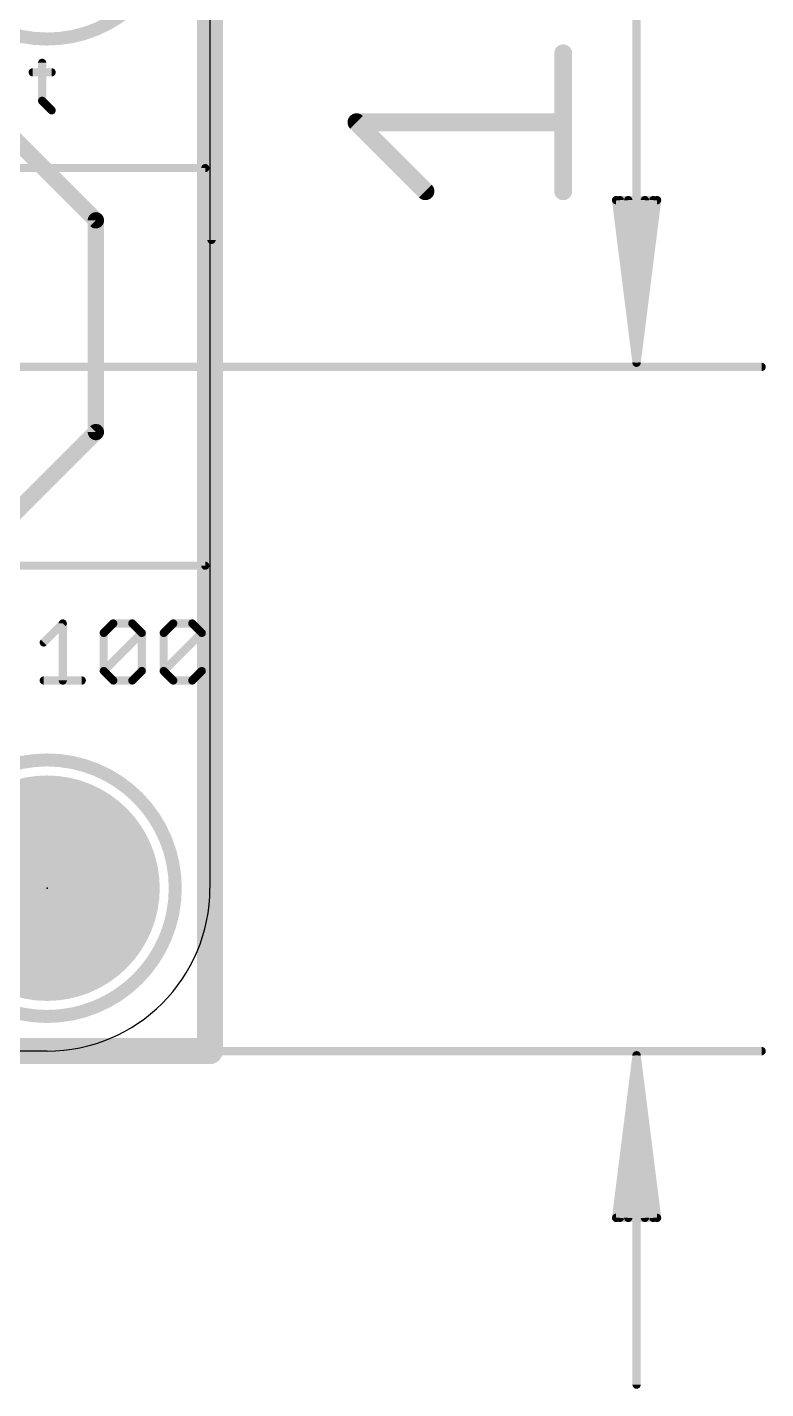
# Model space of a CAD drawing. Extents: x -22.4 to 30.9, y -9.3 to 32.7.
# Drawn here: x 19.38 to 30.89, y -6.66 to 14.57 of the extents above; entities that cross this region are included whole.
import ezdxf

# ---------------------------------------------------------------- set-up
doc = ezdxf.new("R2010")
doc.units = 0
for name, color, linetype in [('16', 132, 'CONTINUOUS'), ('17', 110, 'CONTINUOUS'), ('20', 53, 'CONTINUOUS'), ('21', 40, 'CONTINUOUS'), ('23', 40, 'CONTINUOUS'), ('47', 253, 'CONTINUOUS')]:
    doc.layers.add(name, color=color, linetype=linetype)

# ---------------------------------------------------------------- blocks, each defined once
blk = doc.blocks.new('ROUNDP')
at = {"const_width": 0.5}
blk.add_lwpolyline([(0, -0.25, 1), (0, 0.25, 1), (0, -0.25)], format="xyb", dxfattribs=at)

msp = doc.modelspace()

# ---------------------------------------------------------------- linework, layer by layer
at = {"layer": '16'}
for points, const_width in [([(22.225, 18.923), (22.225, -1.397)], 0.4064), ([(18.288, 13.716), (20.447, 11.557)], 0.254), ([(20.447, 11.557), (20.447, 8.255)], 0.254), ([(20.447, 8.255), (18.923, 6.731)], 0.254), ([(22.225, -1.397), (-5.715, -1.397)], 0.4064)]:
    msp.add_lwpolyline(points, dxfattribs=dict(at, const_width=const_width))
for points, const_width in [([(20.5105, 11.557, 1), (20.3835, 11.557)], 0.127), ([(20.4021, 11.5121, 1), (20.4919, 11.6019)], 0.127), ([(20.3835, 8.255, 1), (20.5105, 8.255)], 0.127), ([(20.4919, 8.2101, 1), (20.4021, 8.2999)], 0.127), ([(22.225, -1.4986, 1), (22.225, -1.2954)], 0.2032), ([(22.1234, -1.397, 1), (22.3266, -1.397)], 0.2032)]:
    msp.add_lwpolyline(points, format="xyb", dxfattribs=dict(at, const_width=const_width))
at = {"layer": '20'}
for p, q in [((22.225, 16.383), (22.225, 1.143)), ((19.685, -1.397), (-3.175, -1.397))]:
    msp.add_line(p, q, dxfattribs=at)
msp.add_arc((19.685, 1.143), 2.54, 270, 0, dxfattribs=at)
at = {"layer": '21'}
for points, const_width in [([(19.685, 14.383, 1), (19.685, 18.383, 1), (19.685, 14.383)], 0.2032), ([(19.6406, 14.013, 1), (19.5771, 14.013)], 0.0635), ([(19.4605, 13.8964, 1), (19.4605, 13.8329)], 0.0635), ([(19.7571, 13.8329, 1), (19.7571, 13.8964)], 0.0635), ([(19.6313, 13.4422, 1), (19.5864, 13.3973)], 0.0635), ([(19.5771, 13.4198, 1), (19.6406, 13.4198)], 0.0635), ([(19.7347, 13.249, 1), (19.7796, 13.294)], 0.0635), ([(22.1848, 12.371, 1), (22.1213, 12.371)], 0.0635), ([(22.153, 12.3392, 1), (22.153, 12.4028)], 0.0635), ([(22.1213, 6.171, 1), (22.1848, 6.171)], 0.0635), ([(22.153, 6.1393, 1), (22.153, 6.2027)], 0.0635), ([(19.9624, 5.2713, 1), (19.8989, 5.2713)], 0.0635), ([(19.9531, 5.2488, 1), (19.9082, 5.2937)], 0.0635), ([(20.7179, 5.303, 1), (20.7179, 5.2395)], 0.0635), ([(20.7403, 5.2488, 1), (20.6954, 5.2937)], 0.0635), ([(21.0369, 5.2937, 1), (20.992, 5.2488)], 0.0635), ([(21.0145, 5.2395, 1), (21.0145, 5.303)], 0.0635), ([(21.6534, 5.303, 1), (21.6534, 5.2395)], 0.0635), ([(21.6758, 5.2488, 1), (21.6309, 5.2937)], 0.0635), ([(21.9724, 5.2937, 1), (21.9275, 5.2488)], 0.0635), ([(21.95, 5.2395, 1), (21.95, 5.303)], 0.0635), ([(20.6013, 5.123, 1), (20.5378, 5.123)], 0.0635), ([(20.5471, 5.1454, 1), (20.592, 5.1005)], 0.0635), ([(21.1945, 5.123, 1), (21.131, 5.123)], 0.0635), ([(21.1852, 5.1005, 1), (21.1403, 5.1454)], 0.0635), ([(21.1403, 5.1005, 1), (21.1852, 5.1454)], 0.0635), ([(21.5368, 5.123, 1), (21.4733, 5.123)], 0.0635), ([(21.4826, 5.1454, 1), (21.5275, 5.1005)], 0.0635), ([(22.13, 5.123, 1), (22.0665, 5.123)], 0.0635), ([(22.1207, 5.1005, 1), (22.0758, 5.1454)], 0.0635), ([(22.0758, 5.1005, 1), (22.1207, 5.1454)], 0.0635), ([(19.6116, 4.9971, 1), (19.6565, 4.9522)], 0.0635), ([(20.592, 4.5522, 1), (20.5471, 4.5073)], 0.0635), ([(20.5471, 4.5522, 1), (20.592, 4.5073)], 0.0635), ([(20.5378, 4.5298, 1), (20.6013, 4.5298)], 0.0635), ([(21.131, 4.5298, 1), (21.1945, 4.5298)], 0.0635), ([(21.1852, 4.5073, 1), (21.1403, 4.5522)], 0.0635), ([(21.4733, 4.5298, 1), (21.5368, 4.5298)], 0.0635), ([(21.5275, 4.5522, 1), (21.4826, 4.5073)], 0.0635), ([(21.4826, 4.5522, 1), (21.5275, 4.5073)], 0.0635), ([(22.0665, 4.5298, 1), (22.13, 4.5298)], 0.0635), ([(22.1207, 4.5073, 1), (22.0758, 4.5522)], 0.0635), ([(19.6341, 4.4132, 1), (19.6341, 4.3498)], 0.0635), ([(19.8989, 4.3815, 1), (19.9624, 4.3815)], 0.0635), ([(20.2272, 4.3498, 1), (20.2272, 4.4132)], 0.0635), ([(20.7179, 4.4132, 1), (20.7179, 4.3498)], 0.0635), ([(20.6954, 4.359, 1), (20.7403, 4.404)], 0.0635), ([(20.992, 4.404, 1), (21.0369, 4.359)], 0.0635), ([(21.0145, 4.3498, 1), (21.0145, 4.4132)], 0.0635), ([(21.6534, 4.4132, 1), (21.6534, 4.3498)], 0.0635), ([(21.6309, 4.359, 1), (21.6758, 4.404)], 0.0635), ([(21.9275, 4.404, 1), (21.9724, 4.359)], 0.0635), ([(21.95, 4.3498, 1), (21.95, 4.4132)], 0.0635), ([(19.685, -0.857, 1), (19.685, 3.143, 1), (19.685, -0.857)], 0.2032)]:
    msp.add_lwpolyline(points, format="xyb", dxfattribs=dict(at, const_width=const_width))
at = {"layer": '21', "const_width": 0.127}
for points in [[(19.6088, 14.013), (19.6088, 13.4198)], [(19.4605, 13.8647), (19.7571, 13.8647)], [(19.6088, 13.4198), (19.7571, 13.2715)], [(17.653, 12.371), (22.153, 12.371)], [(22.153, 12.371), (22.153, 6.171)], [(22.153, 6.171), (17.653, 6.171)], [(19.6341, 4.9747), (19.9306, 5.2713)], [(19.9306, 5.2713), (19.9306, 4.3815)], [(20.5696, 5.123), (20.7179, 5.2713)], [(20.7179, 5.2713), (21.0145, 5.2713)], [(21.0145, 5.2713), (21.1627, 5.123)], [(21.5051, 5.123), (21.6534, 5.2713)], [(21.6534, 5.2713), (21.95, 5.2713)], [(21.95, 5.2713), (22.0983, 5.123)], [(20.5696, 4.5298), (20.5696, 5.123)], [(20.5696, 4.5298), (21.1627, 5.123)], [(21.1627, 5.123), (21.1627, 4.5298)], [(21.5051, 4.5298), (21.5051, 5.123)], [(21.5051, 4.5298), (22.0983, 5.123)], [(22.0983, 5.123), (22.0983, 4.5298)], [(20.7179, 4.3815), (20.5696, 4.5298)], [(21.1627, 4.5298), (21.0145, 4.3815)], [(21.6534, 4.3815), (21.5051, 4.5298)], [(22.0983, 4.5298), (21.95, 4.3815)], [(19.6341, 4.3815), (20.2272, 4.3815)], [(21.0145, 4.3815), (20.7179, 4.3815)], [(21.95, 4.3815), (21.6534, 4.3815)]]:
    msp.add_lwpolyline(points, dxfattribs=at)
at = {"layer": '23'}
msp.add_point((19.685, 1.143), dxfattribs=at)
at = {"layer": '47'}
for points, const_width in [([(22.2504, 11.2522), (22.2504, 27.5786)], 0.13), ([(28.8798, 9.336), (28.8798, 24.4029)], 0.13), ([(27.7351, 12.0107), (27.7351, 14.1596)], 0.2794), ([(25.5862, 12.0107), (24.5117, 13.0852)], 0.2794), ([(24.5117, 13.0852), (27.7351, 13.0852)], 0.2794), ([(28.8798, 9.336), (28.5606, 11.871)], 0.13), ([(28.5606, 11.871), (29.199, 11.871)], 0.13), ([(28.8798, 9.336), (28.6198, 11.871)], 0.13), ([(28.8798, 9.336), (28.7498, 11.871)], 0.13), ([(29.199, 11.871), (28.8798, 9.336)], 0.13), ([(29.0098, 11.871), (28.8798, 9.336)], 0.13), ([(29.1398, 11.871), (28.8798, 9.336)], 0.13), ([(17.6276, 9.271), (30.8298, 9.271)], 0.13), ([(17.3736, -1.397), (30.8298, -1.397)], 0.13), ([(28.8798, -1.462), (28.5606, -3.997)], 0.13), ([(28.8798, -1.462), (28.6198, -3.997)], 0.13), ([(28.8798, -1.462), (28.7498, -3.997)], 0.13), ([(28.8798, -1.462), (28.8798, -6.597)], 0.13), ([(29.199, -3.997), (28.8798, -1.462)], 0.13), ([(29.0098, -3.997), (28.8798, -1.462)], 0.13), ([(29.1398, -3.997), (28.8798, -1.462)], 0.13), ([(28.5606, -3.997), (29.199, -3.997)], 0.13)]:
    msp.add_lwpolyline(points, dxfattribs=dict(at, const_width=const_width))
for points, const_width in [([(27.805, 14.1596, 1), (27.6653, 14.1596)], 0.1397), ([(24.5117, 13.155, 1), (24.5117, 13.0153)], 0.1397), ([(24.5611, 13.1345, 1), (24.4624, 13.0358)], 0.1397), ([(27.7351, 13.0153, 1), (27.7351, 13.155)], 0.1397), ([(25.5368, 11.9613, 1), (25.6356, 12.0601)], 0.1397), ([(27.6653, 12.0107, 1), (27.805, 12.0107)], 0.1397), ([(28.5928, 11.8751, 1), (28.5283, 11.8669)], 0.065), ([(28.5606, 11.9035, 1), (28.5606, 11.8385)], 0.065), ([(28.6521, 11.8743, 1), (28.5875, 11.8677)], 0.065), ([(28.7823, 11.8727, 1), (28.7173, 11.8693)], 0.065), ([(29.0423, 11.8693, 1), (28.9773, 11.8727)], 0.065), ([(29.1721, 11.8677, 1), (29.1075, 11.8743)], 0.065), ([(29.2313, 11.8669, 1), (29.1668, 11.8751)], 0.065), ([(29.199, 11.8385, 1), (29.199, 11.9035)], 0.065), ([(22.2179, 11.2522, 1), (22.2829, 11.2522)], 0.065), ([(28.8476, 9.3401, 1), (28.912, 9.3319)], 0.065), ([(28.8475, 9.3393, 1), (28.9121, 9.3327)], 0.065), ([(28.8473, 9.3343, 1), (28.9123, 9.3377)], 0.065), ([(28.8473, 9.3377, 1), (28.9123, 9.3343)], 0.065), ([(28.8473, 9.336, 1), (28.9123, 9.336)], 0.065), ([(28.8475, 9.3327, 1), (28.9121, 9.3393)], 0.065), ([(28.8476, 9.3319, 1), (28.912, 9.3401)], 0.065), ([(30.8298, 9.2385, 1), (30.8298, 9.3035)], 0.065), ([(28.9123, -1.462, 1), (28.8473, -1.462)], 0.065), ([(28.912, -1.4579, 1), (28.8476, -1.4661)], 0.065), ([(28.9123, -1.4637, 1), (28.8473, -1.4603)], 0.065), ([(28.9123, -1.4603, 1), (28.8473, -1.4637)], 0.065), ([(28.9121, -1.4587, 1), (28.8475, -1.4653)], 0.065), ([(28.9121, -1.4653, 1), (28.8475, -1.4587)], 0.065), ([(28.912, -1.4661, 1), (28.8476, -1.4579)], 0.065), ([(30.8298, -1.4295, 1), (30.8298, -1.3645)], 0.065), ([(28.5283, -3.9929, 1), (28.5928, -4.0011)], 0.065), ([(28.5606, -3.9645, 1), (28.5606, -4.0295)], 0.065), ([(28.5875, -3.9937, 1), (28.6521, -4.0003)], 0.065), ([(28.7173, -3.9953, 1), (28.7823, -3.9987)], 0.065), ([(28.9773, -3.9987, 1), (29.0423, -3.9953)], 0.065), ([(29.1075, -4.0003, 1), (29.1721, -3.9937)], 0.065), ([(29.1668, -4.0011, 1), (29.2313, -3.9929)], 0.065), ([(29.199, -4.0295, 1), (29.199, -3.9645)], 0.065), ([(28.8473, -6.597, 1), (28.9123, -6.597)], 0.065)]:
    msp.add_lwpolyline(points, format="xyb", dxfattribs=dict(at, const_width=const_width))

# ---------------------------------------------------------------- block references
at = {"layer": '17', "xscale": 3.516, "yscale": 3.516}
msp.add_blockref('ROUNDP', (19.685, 1.143), dxfattribs=at)
msp.add_blockref('ROUNDP', (19.685, 1.143), dxfattribs=at)

doc.saveas('drawing.dxf')
